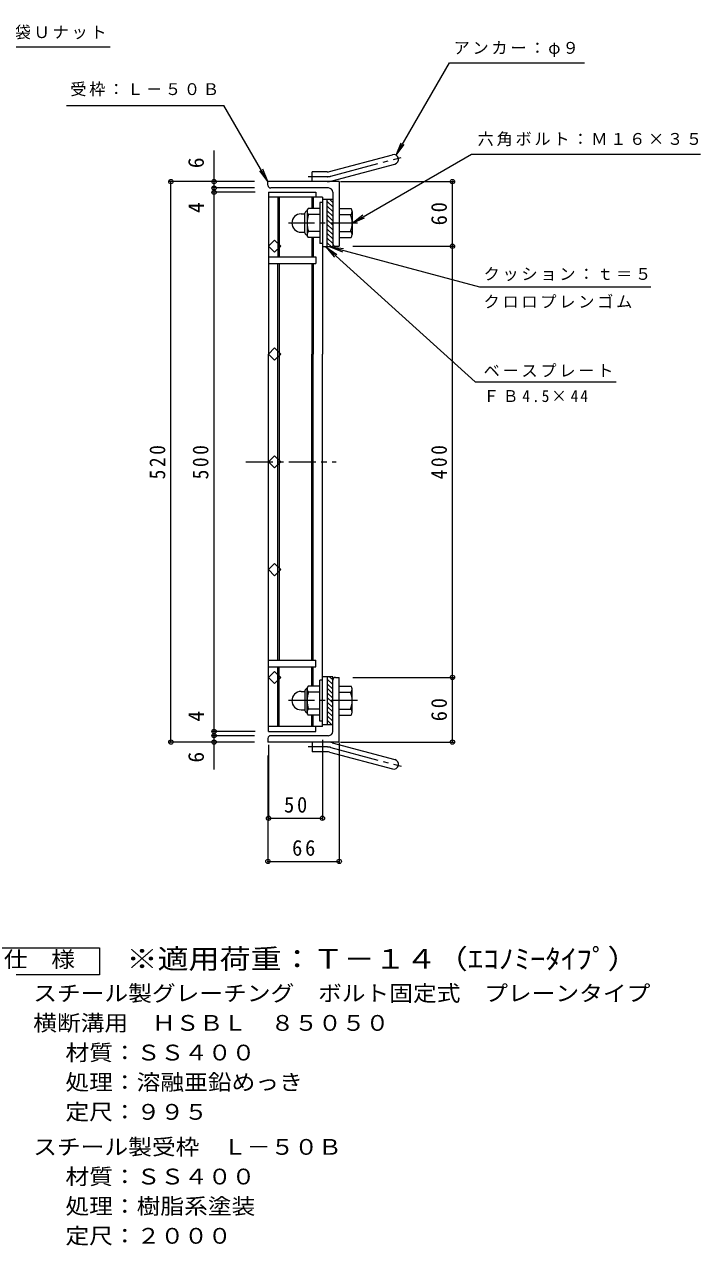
# Model space of a CAD drawing. Units: millimetres, scale not verified. Extents: x -929 to 904, y -686 to 662.
# Drawn here: x 278 to 904, y -545 to 588 of the extents above; entities that cross this region are included whole.
import ezdxf
from ezdxf.enums import TextEntityAlignment as Align

# ---------------------------------------------------------------- set-up
doc = ezdxf.new("R2010")
doc.units = ezdxf.units.MM
doc.header["$LTSCALE"] = 5
doc.header["$PDMODE"] = 32
doc.header["$PDSIZE"] = 4
doc.linetypes.add('CHAIN1', pattern=[8, 5, -1, 1, -1])
doc.linetypes.add('CHAIN2', pattern=[12, 9, -1, 1, -1])
for name, color, linetype, lineweight in [('0-1_躯体', 2, 'Continuous', 9), ('0-2_仕上', 3, 'Continuous', 9), ('0-4_その他', 7, 'Continuous', 9), ('0-5_寸法', 7, 'Continuous', 9), ('F-4_F-4ﾚｲﾔ', 2, 'Continuous', 9)]:
    doc.layers.add(name, color=color, linetype=linetype, lineweight=lineweight)
doc.layers.add('F-5_F-5ﾚｲﾔ', color=3, linetype='Continuous')
doc.styles.add('ＭＳ ゴシック', font='')
doc.styles.get('ＭＳ ゴシック').set_extended_font_data('MS Gothic')

msp = doc.modelspace()

# ---------------------------------------------------------------- linework, layer by layer
at = {"layer": '0-1_躯体'}
for p, q in [((560.75, 451.343), (618.941, 466.935)), ((563.079, 442.65), (621.27, 458.242)), ((503.605, 438.536), (503.605, 442.036)), ((569.605, 442.036), (503.605, 442.036)), ((544.605, 442.036), (544.605, 451.037)), ((558.421, 451.037), (544.605, 451.037)), ((569.605, 442.036), (569.605, 382.037)), ((559.605, 436.037), (506.105, 436.037)), ((563.605, 432.037), (563.605, 381.536)), ((551.805, 422.536), (551.805, 384.537)), ((554.105, 422.536), (551.805, 422.536)), ((563.605, 418.457), (558.606, 423.457)), ((563.605, 414.214), (558.606, 419.214)), ((563.605, 422.699), (560.768, 425.537)), ((534.296, 412.037), (537.805, 412.037)), ((537.805, 394.337), (537.805, 412.737)), ((539.605, 414.537), (539.806, 414.537)), ((539.806, 414.287), (539.806, 392.787)), ((551.805, 417.037), (540.844, 417.037)), ((551.805, 411.537), (540.844, 411.537)), ((563.605, 409.972), (558.606, 414.971)), ((563.605, 405.729), (558.606, 410.729)), ((569.605, 417.037), (580.567, 417.037)), ((569.605, 411.537), (580.567, 411.537)), ((581.806, 414.537), (581.605, 414.537)), ((581.605, 414.287), (581.605, 392.787)), ((563.605, 401.486), (558.606, 406.486)), ((563.605, 397.244), (558.606, 402.244)), ((563.605, 393.001), (558.606, 398.001)), ((534.305, 395.037), (537.805, 395.037)), ((539.605, 392.537), (539.806, 392.537)), ((551.805, 395.537), (540.844, 395.537)), ((551.805, 390.037), (540.844, 390.037)), ((563.605, 388.758), (558.606, 393.758)), ((563.605, 384.516), (558.606, 389.516)), ((562.342, 381.536), (558.606, 385.273)), ((569.605, 395.537), (580.567, 395.537)), ((569.605, 390.037), (580.567, 390.037)), ((581.806, 392.537), (581.605, 392.537)), ((554.105, 384.537), (551.805, 384.537)), ((563.605, 381.536), (558.606, 381.536)), ((566.105, 382.037), (569.605, 382.037)), ((551.805, -58.464), (551.805, -20.464)), ((554.105, -20.464), (551.805, -20.464)), ((563.605, -17.464), (558.606, -17.464)), ((563.605, -24.544), (558.606, -19.544)), ((563.605, -20.301), (560.768, -17.464)), ((563.605, -67.964), (563.605, -17.464)), ((566.105, -17.964), (569.605, -17.964)), ((569.605, -77.964), (569.605, -17.964)), ((534.305, -30.964), (537.805, -30.964)), ((537.805, -30.264), (537.805, -48.664)), ((539.605, -28.464), (539.806, -28.464)), ((539.806, -50.214), (539.806, -28.714)), ((551.805, -25.964), (540.844, -25.964)), ((551.805, -31.464), (540.844, -31.464)), ((563.605, -28.786), (558.606, -23.786)), ((563.605, -33.029), (558.606, -28.029)), ((563.605, -37.271), (558.606, -32.272)), ((569.605, -25.964), (580.567, -25.964)), ((569.605, -31.464), (580.567, -31.464)), ((581.806, -28.464), (581.605, -28.464)), ((581.605, -50.214), (581.605, -28.714)), ((563.605, -41.514), (558.606, -36.514)), ((563.605, -45.757), (558.606, -40.757)), ((563.605, -49.999), (558.606, -44.999)), ((534.296, -47.964), (537.805, -47.964)), ((539.605, -50.464), (539.806, -50.464)), ((551.805, -47.464), (540.844, -47.464)), ((551.805, -52.964), (540.844, -52.964)), ((563.605, -54.242), (558.606, -49.242)), ((563.605, -58.485), (558.606, -53.485)), ((569.605, -47.464), (580.567, -47.464)), ((569.605, -52.964), (580.567, -52.964)), ((581.806, -50.464), (581.605, -50.464)), ((554.105, -58.464), (551.805, -58.464)), ((562.342, -61.464), (558.606, -57.727)), ((503.605, -74.464), (503.605, -77.964)), ((569.605, -77.964), (503.605, -77.964)), ((559.605, -71.964), (506.105, -71.964)), ((544.605, -77.964), (544.605, -86.964)), ((563.079, -78.577), (621.27, -94.169)), ((558.421, -86.964), (544.605, -86.964)), ((560.75, -87.27), (618.941, -102.863))]:
    msp.add_line(p, q, dxfattribs=at)
at = {"layer": '0-1_躯体', "linetype": 'CHAIN2'}
for p, q in [((561.914, 446.997), (627.081, 464.458)), ((558.42, 446.537), (540.801, 446.537)), ((558.42, -82.464), (540.801, -82.464)), ((561.914, -82.924), (627.081, -100.385))]:
    msp.add_line(p, q, dxfattribs=at)
at = {"layer": '0-1_躯体', "linetype": 'CHAIN1'}
for p, q in [((586.722, 403.537), (522.504, 403.537)), ((586.722, -39.464), (522.504, -39.464))]:
    msp.add_line(p, q, dxfattribs=at)
at = {"layer": '0-1_躯体'}
for points in [[(558.606, 381.536), (558.606, 425.537), (563.605, 425.537)], [(558.606, -17.464), (558.606, -61.464), (563.605, -61.464)]]:
    msp.add_lwpolyline(points, dxfattribs=at)
for centre, radius, start, end in [((620.105, 462.589), 4.5, 285.00014, 104.99991), ((558.42, 460.037), 18, 270, 285), ((558.421, 460.037), 9, 270, 285.00002), ((506.105, 438.536), 2.5, 180, 270), ((559.605, 432.037), 4, 0, 90), ((534.296, 403.547), 8.49, 90, 180), ((539.605, 412.737), 1.8, 90, 180), ((543.966, 414.287), 4.16, 138.61835, 221.37988), ((563.806, 403.537), 24, 160.52881, 199.47119), ((557.605, 403.537), 24, 340.52881, 19.47119), ((577.445, 414.287), 4.16, 318.62012, 41.38165), ((534.305, 403.537), 8.5, 180, 270), ((539.605, 394.337), 1.8, 180, 270), ((543.966, 392.787), 4.16, 138.62012, 221.38165), ((577.445, 392.787), 4.16, 318.61835, 41.37988), ((566.105, 384.537), 2.5, 180, 270), ((566.105, -20.464), 2.5, 90, 180), ((534.305, -39.464), 8.5, 90, 180), ((539.605, -30.264), 1.8, 90, 180), ((543.966, -28.714), 4.16, 138.61835, 221.37988), ((563.806, -39.464), 24, 160.52881, 199.47119), ((557.605, -39.464), 24, 340.52881, 19.47119), ((577.445, -28.714), 4.16, 318.62012, 41.38165), ((534.296, -39.474), 8.49, 180, 270), ((539.605, -48.664), 1.8, 180, 270), ((543.966, -50.214), 4.16, 138.62012, 221.38165), ((577.445, -50.214), 4.16, 318.61835, 41.37988), ((506.105, -74.464), 2.5, 90, 180), ((558.42, -95.964), 18, 75, 90), ((559.605, -67.964), 4, 270, 0), ((558.421, -95.964), 9, 74.99998, 90), ((620.105, -98.516), 4.5, 255.00009, 74.99986)]:
    msp.add_arc(centre, radius, start, end, dxfattribs=at)
at = {"layer": '0-1_躯体', "linetype": 'CHAIN2'}
for centre, start, end in [((558.42, 460.037), 270, 284.99995), ((558.42, -95.964), 75.00005, 90)]:
    msp.add_arc(centre, 13.5, start, end, dxfattribs=at)
at = {"layer": '0-2_仕上'}
for p, q in [((504.105, 432.037), (504.105, 282.036)), ((554.105, 427.537), (504.105, 427.537)), ((512.605, 427.537), (512.605, 372.037)), ((514.105, 427.537), (514.105, 372.037)), ((544.105, 427.537), (544.105, 417.037)), ((545.605, 427.537), (545.605, 417.037)), ((554.105, 427.537), (554.105, 282.036)), ((554.105, 425.537), (558.606, 425.537)), ((544.105, 390.036), (544.105, 372.037)), ((545.605, 390.036), (545.605, 372.037)), ((558.605, 381.536), (554.105, 381.536)), ((504.105, 372.037), (548.105, 372.037)), ((504.105, 366.037), (548.105, 366.037)), ((512.605, -1.964), (512.605, 366.037)), ((514.105, 366.037), (514.105, -1.964)), ((544.105, 366.037), (544.105, 282.036)), ((545.605, 366.037), (545.605, 282.036)), ((548.105, 372.037), (548.105, 366.037)), ((504.105, -67.964), (504.105, 282.036)), ((544.105, -1.964), (544.105, 282.036)), ((545.605, -1.964), (545.605, 282.036)), ((554.105, -63.464), (554.105, 282.036)), ((504.105, -1.964), (548.105, -1.964)), ((504.105, -7.964), (548.105, -7.964)), ((512.605, -63.464), (512.605, -7.964)), ((514.105, -63.464), (514.105, -7.964)), ((544.105, -25.964), (544.105, -7.964)), ((545.605, -25.964), (545.605, -7.964)), ((548.105, -7.964), (548.105, -1.964)), ((558.605, -17.464), (554.105, -17.464)), ((544.105, -63.464), (544.105, -52.964)), ((545.605, -63.464), (545.605, -52.964)), ((554.105, -63.464), (504.105, -63.464)), ((554.105, -61.464), (558.606, -61.464))]:
    msp.add_line(p, q, dxfattribs=at)
at = {"layer": '0-2_仕上', "linetype": 'CHAIN1'}
msp.add_line((483.012, 182.036), (566.769, 182.036), dxfattribs=at)
at = {"layer": '0-2_仕上'}
for points in [[(504.105, 432.037), (548.105, 432.037), (548.105, 427.537)], [(504.105, 382.037), (509.762, 387.693), (515.419, 382.037)], [(504.105, 382.036), (509.762, 376.38), (515.419, 382.036)], [(504.105, 282.037), (509.762, 287.693), (515.419, 282.037)], [(504.105, 282.036), (509.762, 276.38), (515.419, 282.036)], [(504.105, 182.037), (509.762, 187.693), (515.419, 182.037)], [(504.105, 182.036), (509.762, 176.38), (515.419, 182.036)], [(504.105, 82.037), (509.762, 87.693), (515.419, 82.037)], [(504.105, 82.036), (509.762, 76.38), (515.419, 82.036)], [(504.105, -17.963), (509.762, -12.307), (515.419, -17.963)], [(504.105, -17.964), (509.762, -23.62), (515.419, -17.964)], [(504.105, -67.964), (548.105, -67.964), (548.105, -63.464)]]:
    msp.add_lwpolyline(points, dxfattribs=at)
at = {"layer": '0-4_その他'}
for p, q in [((453.605, -103.289), (453.605, 470.954)), ((491.105, 442.036), (412.105, 442.036)), ((413.605, -77.964), (413.605, 442.036)), ((570.921, 442.036), (676.105, 442.036)), ((674.605, -77.964), (674.605, 442.036)), ((491.105, 436.037), (452.105, 436.037)), ((491.605, 432.037), (452.105, 432.037)), ((582.106, 382.036), (676.105, 382.036)), ((582.106, -17.964), (676.105, -17.964)), ((491.105, -77.964), (412.105, -77.964)), ((491.605, -67.964), (452.105, -67.964)), ((491.105, -71.964), (452.105, -71.964)), ((554.105, -75.964), (554.105, -150.064)), ((569.605, -78.464), (569.605, -190.064)), ((570.921, -77.964), (676.105, -77.964)), ((503.605, -90.464), (503.605, -190.064)), ((504.105, -80.464), (504.105, -150.064)), ((504.105, -148.564), (554.105, -148.564)), ((503.605, -188.564), (569.605, -188.564))]:
    msp.add_line(p, q, dxfattribs=at)
for p in [(413.605, 442.036), (453.605, 442.036), (674.605, 442.036), (453.605, 436.037), (453.605, 432.037), (674.605, 382.036), (674.605, -17.964), (453.605, -67.964), (413.605, -77.964), (453.605, -71.964), (453.605, -77.964), (674.605, -77.964), (504.105, -148.564), (554.105, -148.564), (503.605, -188.564), (569.605, -188.564)]:
    msp.add_point(p, dxfattribs=at)
at = {"layer": '0-5_寸法'}
for p, q in [((316.939, 512.636), (462.845, 512.636)), ((503.605, 442.036), (462.845, 512.636)), ((622.355, 466.486), (627.139, 478.034)), ((622.355, 466.486), (629.965, 476.403)), ((503.605, 442.036), (498.822, 453.585)), ((503.605, 442.036), (495.996, 451.953)), ((581.605, 403.537), (591.522, 411.146)), ((581.605, 403.537), (593.154, 408.32)), ((695.67, 256.177), (557.271, 381.536)), ((557.271, 381.536), (567.552, 374.426)), ((557.271, 381.536), (565.361, 372.007)), ((561.105, 381.536), (573.498, 379.905)), ((561.105, 381.536), (572.654, 376.753)), ((695.67, 256.177), (826.235, 256.177))]:
    msp.add_line(p, q, dxfattribs=at)
for points in [[(68.655, 413.928), (157.064, 567.057), (357.294, 567.057)], [(622.355, 466.486), (671.748, 552.036), (796.818, 552.036)], [(581.605, 403.537), (692.161, 467.366), (904.491, 467.366)], [(561.105, 381.536), (699.606, 344.425), (858.384, 344.425)]]:
    msp.add_lwpolyline(points, dxfattribs=at)
at = {"layer": 'F-4_F-4ﾚｲﾔ'}
msp.add_lwpolyline([(235.018, -293.672), (235.018, -268.672), (347.518, -268.672), (347.518, -293.672)], close=True, dxfattribs=at)

# ---------------------------------------------------------------- texts
at = {"layer": '0-4_その他', "color": 2, "style": 'ＭＳ ゴシック'}
for s, p in [('6', (448.605, 454.378)), ('4', (448.605, 412.844)), ('4', (448.605, -58.894)), ('6', (448.605, -96.948))]:
    msp.add_text(s, height=14.66, rotation=90, dxfattribs=at).set_placement(p, align=Align.BOTTOM_LEFT)
at = {"layer": '0-4_その他', "color": 2, "char_height": 14.66, "attachment_point": 7, "rotation": 90, "style": 'ＭＳ ゴシック'}
for s, insert in [('\\T1.27;\\W0.95;60', (669.605, 401.411)), ('\\T1.27;\\W0.9;520', (408.605, 165.786)), ('\\T1.27;\\W0.9;500', (448.605, 165.786)), ('\\T1.27;\\W0.9;400', (669.605, 165.786)), ('\\T1.27;\\W0.95;60', (669.605, -58.589))]:
    msp.add_mtext(s, dxfattribs=dict(at, insert=insert))
at = {"layer": '0-4_その他', "color": 2, "char_height": 14.66, "attachment_point": 7, "style": 'ＭＳ ゴシック'}
for s, insert in [('\\T1.27;\\W0.95;50', (518.48, -143.564)), ('\\T1.27;\\W0.95;66', (525.98, -183.564))]:
    msp.add_mtext(s, dxfattribs=dict(at, insert=insert))
at = {"layer": '0-5_寸法', "char_height": 11, "attachment_point": 7, "style": 'ＭＳ ゴシック'}
for s, insert in [('\\T1.17;平座金，六角袋Ｕナット', (163.576, 573.51)), ('\\T1.17;アンカー：φ９', (675.552, 557.553)), ('\\T1.17;受枠：Ｌ－５０Ｂ', (320.389, 521.034)), ('\\T1.17;六角ボルト：Ｍ１６×３５', (697.883, 474.769)), ('\\T1.17;クッション：ｔ＝５', (703.384, 349.693)), ('\\T1.17;クロロプレンゴム', (703.384, 324.445)), ('\\T1.17;ベースプレート', (703.416, 260.603)), ('\\T1.26;\\W0.95;ＦＢ4.5×44', (703.416, 237.367))]:
    msp.add_mtext(s, dxfattribs=dict(at, insert=insert))
at = {"layer": 'F-4_F-4ﾚｲﾔ', "style": 'ＭＳ ゴシック', "width": 1.1}
for s, p in [('仕\u3000様', (258.768, -291.172)), ('スチール製グレーチング\u3000ボルト固定式\u3000プレーンタイプ', (286.063, -322.632)), ('横断溝用\u3000ＨＳＢＬ\u3000８５０５０', (286.063, -350.132)), ('材質：ＳＳ４００', (315.919, -377.632)), ('処理：溶融亜鉛めっき', (315.919, -405.132)), ('定尺：９９５', (315.919, -432.632)), ('スチール製受枠\u3000Ｌ－５０Ｂ', (286.063, -465.132)), ('材質：ＳＳ４００', (315.919, -492.632)), ('処理：樹脂系塗装', (315.919, -520.132)), ('定尺：２０００', (315.919, -547.632))]:
    msp.add_text(s, height=14.66, dxfattribs=at).set_placement(p, align=Align.BOTTOM_LEFT)
at = {"layer": 'F-5_F-5ﾚｲﾔ', "style": 'ＭＳ ゴシック', "width": 1.15}
msp.add_text('※適用荷重：Ｔ－１４（ｴｺﾉﾐｰﾀｲﾌﾟ）', height=18.33, dxfattribs=at).set_placement((372.518, -293.672), align=Align.BOTTOM_LEFT)

doc.saveas('drawing.dxf')
